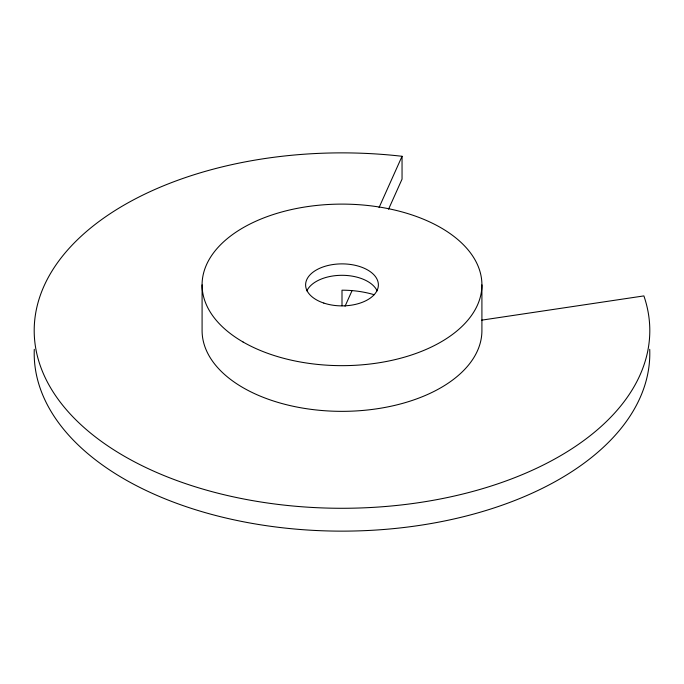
<?xml version="1.0" encoding="UTF-8"?>
<svg xmlns="http://www.w3.org/2000/svg" width="684" height="684" viewBox="0 0 684 684"><rect width="100%" height="100%" fill="white"/><g stroke="black" fill="none" stroke-linecap="round" stroke-linejoin="round"><path stroke-width="1.03" d="M379.047 207.577L402.047 156.285A307.8 177.703 0 0 0 34.858 318.958A307.8 177.703 0 0 0 362.135 507.904A307.8 177.703 0 0 0 643.883 295.907L481.707 320.146M345.044 306.244L352.012 290.717M388.563 209.21L402.047 179.131L402.047 156.285M481.912 284.886L481.912 330.577A139.912 80.772 0 0 1 342 411.349A139.912 80.772 0 0 1 202.088 330.577L202.088 284.886M342 305.765L342 290.187A69.956 40.39 0 0 1 374.157 294.71M649.714 349.319A307.8 177.703 0 0 1 342 531.135A307.8 177.703 0 0 1 34.285 349.319M306.859 290.871A36.38 20.999 0 0 1 342 275.301A36.38 20.999 0 0 1 377.141 290.871M243.068 342A139.912 80.772 0 0 0 477.141 305.791A139.912 80.772 0 0 0 305.791 206.859A139.912 80.772 0 0 0 243.068 342M323.814 303.072A36.38 20.999 0 0 0 378.38 284.886A36.38 20.999 0 0 0 323.814 266.692A36.38 20.999 0 0 0 323.814 303.072"/></g></svg>
